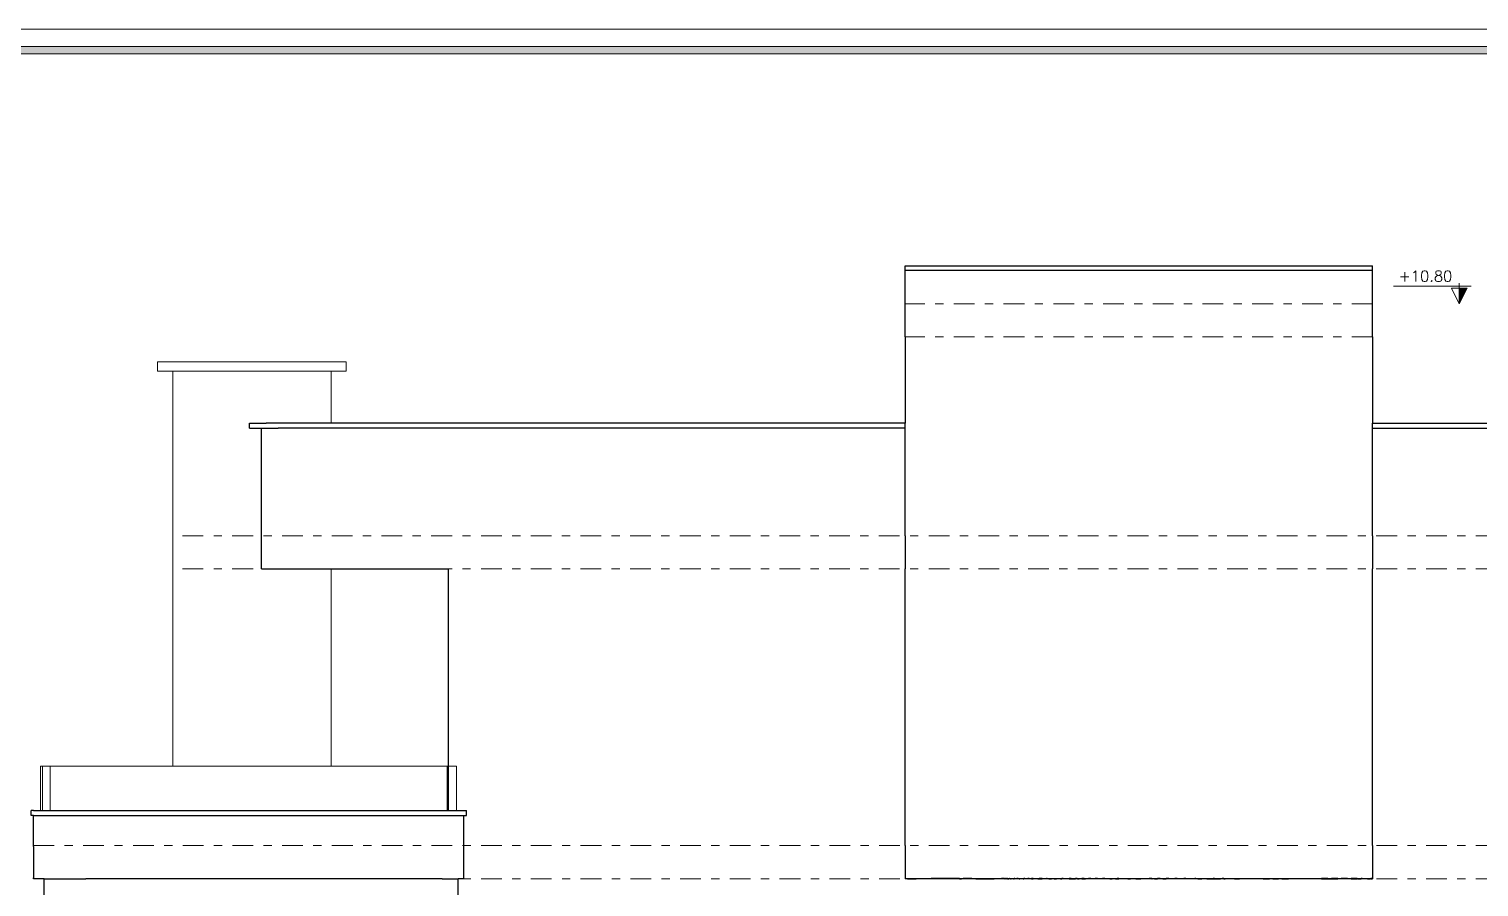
# Model space of a CAD drawing. Header units: metres. Extents: x 294 to 1101, y -498 to -355.
# Drawn here: x 551.52 to 569.01, y -467.72 to -457.36 of the extents above; entities that cross this region are included whole.
import ezdxf

# ---------------------------------------------------------------- set-up
doc = ezdxf.new("R2010")
doc.units = ezdxf.units.M
doc.linetypes.add('DASHDOT2', pattern=[0.5, 0.25, -0.125, 0, -0.125])
for name, color, linetype, lineweight in [('19-JARDINERIA', 80, 'Continuous', 0), ('D', 2, 'Continuous', 13), ('roof', 16, 'DASHDOT2', 18)]:
    doc.layers.add(name, color=color, linetype=linetype, lineweight=lineweight)
doc.styles.add('ROMAND', font='romand.shx', dxfattribs={"height": 0.2})

msp = doc.modelspace()

# ---------------------------------------------------------------- hatches: boundary and pattern name
at = {"layer": '19-JARDINERIA'}
h = msp.add_hatch(color=251, dxfattribs=at)
h.paths.add_polyline_path([(536.373, -492.583), (585.895, -492.583), (585.895, -457.576), (536.373, -457.576)])
h.paths.add_polyline_path([(536.459, -492.497), (585.809, -492.497), (585.809, -457.662), (536.459, -457.662)], flags=16)

# ---------------------------------------------------------------- linework, layer by layer
for p, q in [((562.093, -460.28), (562.093, -460.22)), ((562.093, -460.22), (567.729, -460.22)), ((562.093, -460.68), (562.093, -460.28)), ((567.729, -460.28), (562.093, -460.28)), ((567.729, -460.28), (567.729, -460.22)), ((567.729, -460.68), (567.729, -460.28)), ((562.093, -461.08), (562.093, -460.68)), ((567.729, -461.08), (567.729, -460.68)), ((562.093, -461.08), (562.093, -462.12)), ((567.729, -461.08), (567.729, -462.12)), ((554.183, -462.12), (554.383, -462.12)), ((554.183, -462.18), (554.183, -462.12)), ((554.183, -462.18), (554.326, -462.18)), ((554.326, -462.18), (554.383, -462.18)), ((554.326, -462.852), (554.326, -462.18)), ((555.168, -462.12), (554.383, -462.12)), ((554.383, -462.18), (554.526, -462.18)), ((562.093, -462.18), (554.526, -462.18)), ((562.093, -462.12), (555.168, -462.12)), ((562.093, -462.18), (562.093, -462.12)), ((562.093, -463.28), (562.093, -462.18)), ((567.729, -462.12), (576.825, -462.12)), ((567.729, -462.18), (567.729, -462.12)), ((567.729, -462.18), (576.825, -462.18)), ((567.729, -463.28), (567.729, -462.18)), ((554.326, -463.28), (554.326, -462.852)), ((554.326, -463.48), (554.326, -463.28)), ((562.093, -463.48), (562.093, -463.28)), ((567.729, -463.48), (567.729, -463.28)), ((554.326, -463.88), (554.326, -463.48)), ((562.093, -463.48), (562.093, -463.88)), ((567.729, -463.48), (567.729, -463.88)), ((554.326, -463.88), (555.168, -463.88)), ((555.168, -463.88), (556.582, -463.88)), ((556.582, -466.795), (556.582, -463.88)), ((562.093, -467.22), (562.093, -463.88)), ((567.729, -467.22), (567.729, -463.88)), ((551.577, -466.795), (551.547, -466.795)), ((551.547, -466.855), (551.547, -466.795)), ((551.577, -466.795), (551.663, -466.795)), ((551.663, -466.795), (551.684, -466.795)), ((551.684, -466.795), (551.777, -466.795)), ((551.777, -466.795), (556.568, -466.795)), ((556.568, -466.795), (556.681, -466.795)), ((556.681, -466.795), (556.768, -466.795)), ((556.768, -466.795), (556.798, -466.795)), ((556.798, -466.855), (556.798, -466.795)), ((551.577, -466.855), (551.547, -466.855)), ((551.577, -467.22), (551.577, -466.855)), ((551.577, -466.855), (551.684, -466.855)), ((551.684, -466.855), (551.777, -466.855)), ((551.777, -466.855), (556.568, -466.855)), ((556.568, -466.855), (556.768, -466.855)), ((556.768, -467.22), (556.768, -466.855)), ((556.768, -466.855), (556.798, -466.855)), ((551.577, -467.23), (551.577, -467.22)), ((551.577, -467.23), (551.577, -467.61)), ((556.763, -467.23), (556.765, -467.23)), ((556.767, -467.23), (556.768, -467.23)), ((556.768, -467.23), (556.768, -467.22)), ((556.768, -467.62), (556.768, -467.23)), ((562.093, -467.22), (562.093, -467.619)), ((567.729, -467.22), (567.729, -467.619)), ((551.577, -467.62), (551.577, -467.61)), ((551.684, -467.62), (551.577, -467.62)), ((551.707, -467.62), (551.684, -467.62)), ((551.707, -467.62), (551.761, -467.62)), ((551.707, -471.13), (551.707, -467.62)), ((551.761, -467.62), (551.838, -467.62)), ((551.838, -467.62), (552.207, -467.62)), ((556.506, -467.62), (552.207, -467.62)), ((556.506, -467.62), (556.7, -467.62)), ((556.7, -471.13), (556.7, -467.62)), ((556.768, -467.62), (556.7, -467.62)), ((556.768, -467.619), (556.768, -467.62)), ((562.093, -467.619), (562.093, -467.62)), ((562.093, -467.619), (562.119, -467.619)), ((562.119, -467.62), (562.093, -467.62)), ((562.119, -467.619), (562.119, -467.62)), ((562.119, -467.619), (562.173, -467.619)), ((562.119, -467.62), (562.173, -467.62)), ((562.173, -467.619), (562.173, -467.62)), ((562.173, -467.619), (562.224, -467.619)), ((562.173, -467.62), (562.224, -467.62)), ((562.224, -467.619), (562.224, -467.62)), ((562.224, -467.619), (562.406, -467.619)), ((562.406, -467.62), (562.224, -467.62)), ((562.406, -467.619), (562.406, -467.62)), ((562.745, -467.619), (562.406, -467.619)), ((562.593, -467.62), (562.406, -467.62)), ((562.745, -467.62), (562.593, -467.62)), ((562.745, -467.619), (562.745, -467.62)), ((562.745, -467.619), (562.769, -467.619)), ((562.745, -467.62), (562.769, -467.62)), ((562.769, -467.619), (562.769, -467.62)), ((562.769, -467.619), (562.793, -467.619)), ((562.793, -467.62), (562.769, -467.62)), ((562.793, -467.619), (562.793, -467.62)), ((562.895, -467.619), (562.793, -467.619)), ((562.895, -467.62), (562.793, -467.62)), ((562.895, -467.619), (562.895, -467.62)), ((562.895, -467.619), (562.907, -467.619)), ((562.907, -467.62), (562.895, -467.62)), ((562.907, -467.619), (562.907, -467.62)), ((562.907, -467.619), (562.943, -467.619)), ((562.943, -467.62), (562.907, -467.62)), ((562.943, -467.619), (562.943, -467.62)), ((562.943, -467.619), (563.194, -467.619)), ((562.943, -467.62), (563.166, -467.62)), ((563.194, -467.62), (563.166, -467.62)), ((563.194, -467.619), (563.194, -467.62)), ((563.194, -467.619), (563.253, -467.619)), ((563.253, -467.62), (563.194, -467.62)), ((563.253, -467.619), (563.253, -467.62)), ((563.283, -467.619), (563.253, -467.619)), ((563.283, -467.62), (563.253, -467.62)), ((563.283, -467.619), (563.285, -467.619)), ((563.283, -467.619), (563.283, -467.62)), ((563.285, -467.62), (563.283, -467.62)), ((563.285, -467.619), (563.285, -467.62)), ((563.285, -467.619), (563.286, -467.619)), ((563.286, -467.62), (563.285, -467.62)), ((563.286, -467.619), (563.286, -467.62)), ((563.29, -467.619), (563.286, -467.619)), ((563.29, -467.62), (563.286, -467.62)), ((563.29, -467.619), (563.29, -467.62)), ((563.29, -467.619), (563.292, -467.619)), ((563.292, -467.62), (563.29, -467.62)), ((563.292, -467.619), (563.292, -467.62)), ((563.292, -467.619), (563.298, -467.619)), ((563.292, -467.62), (563.298, -467.62)), ((563.298, -467.619), (563.298, -467.62)), ((563.298, -467.619), (563.302, -467.619)), ((563.302, -467.62), (563.298, -467.62)), ((563.302, -467.619), (563.302, -467.62)), ((563.311, -467.619), (563.302, -467.619)), ((563.311, -467.62), (563.302, -467.62)), ((563.311, -467.619), (563.311, -467.62)), ((563.311, -467.619), (563.316, -467.619)), ((563.316, -467.62), (563.311, -467.62)), ((563.316, -467.619), (563.316, -467.62)), ((563.327, -467.619), (563.316, -467.619)), ((563.316, -467.62), (563.327, -467.62)), ((563.327, -467.619), (563.327, -467.62)), ((563.327, -467.619), (563.333, -467.619)), ((563.333, -467.62), (563.327, -467.62)), ((563.333, -467.619), (563.333, -467.62)), ((563.333, -467.619), (563.343, -467.619)), ((563.333, -467.62), (563.343, -467.62)), ((563.343, -467.619), (563.345, -467.619)), ((563.343, -467.619), (563.343, -467.62)), ((563.345, -467.62), (563.343, -467.62)), ((563.345, -467.619), (563.345, -467.62)), ((563.345, -467.619), (563.346, -467.619)), ((563.346, -467.62), (563.345, -467.62)), ((563.346, -467.619), (563.346, -467.62)), ((563.346, -467.619), (563.347, -467.619)), ((563.347, -467.62), (563.346, -467.62)), ((563.347, -467.619), (563.347, -467.62)), ((563.347, -467.619), (563.349, -467.619)), ((563.349, -467.62), (563.347, -467.62)), ((563.349, -467.619), (563.349, -467.62)), ((563.352, -467.619), (563.349, -467.619)), ((563.352, -467.62), (563.349, -467.62)), ((563.352, -467.619), (563.352, -467.62)), ((563.352, -467.619), (563.355, -467.619)), ((563.355, -467.62), (563.352, -467.62)), ((563.355, -467.619), (563.355, -467.62)), ((563.355, -467.619), (563.358, -467.619)), ((563.358, -467.62), (563.355, -467.62)), ((563.358, -467.619), (563.358, -467.62)), ((563.358, -467.619), (563.362, -467.619)), ((563.362, -467.62), (563.358, -467.62)), ((563.362, -467.619), (563.362, -467.62)), ((563.362, -467.619), (563.37, -467.619)), ((563.362, -467.62), (563.37, -467.62)), ((563.37, -467.619), (563.37, -467.62)), ((563.37, -467.619), (563.371, -467.619)), ((563.371, -467.62), (563.37, -467.62)), ((563.371, -467.619), (563.371, -467.62)), ((563.371, -467.619), (563.375, -467.619)), ((563.375, -467.62), (563.371, -467.62)), ((563.375, -467.619), (563.375, -467.62)), ((563.375, -467.619), (563.379, -467.619)), ((563.379, -467.62), (563.375, -467.62)), ((563.379, -467.619), (563.379, -467.62)), ((563.379, -467.619), (563.386, -467.619)), ((563.386, -467.62), (563.379, -467.62)), ((563.386, -467.619), (563.386, -467.62)), ((563.386, -467.619), (563.393, -467.619)), ((563.393, -467.62), (563.386, -467.62)), ((563.393, -467.619), (563.393, -467.62)), ((563.393, -467.619), (563.398, -467.619)), ((563.398, -467.62), (563.393, -467.62)), ((563.398, -467.619), (563.398, -467.62)), ((563.398, -467.619), (563.406, -467.619)), ((563.398, -467.62), (563.406, -467.62)), ((563.406, -467.619), (563.406, -467.62)), ((563.406, -467.619), (563.408, -467.619)), ((563.408, -467.62), (563.406, -467.62)), ((563.408, -467.619), (563.408, -467.62)), ((563.413, -467.619), (563.408, -467.619)), ((563.413, -467.62), (563.408, -467.62)), ((563.413, -467.619), (563.413, -467.62)), ((563.413, -467.619), (563.429, -467.619)), ((563.429, -467.62), (563.413, -467.62)), ((563.429, -467.619), (563.429, -467.62)), ((563.429, -467.619), (563.429, -467.62)), ((563.429, -467.619), (563.429, -467.619)), ((563.429, -467.619), (563.438, -467.619)), ((563.429, -467.62), (563.429, -467.62)), ((563.438, -467.62), (563.429, -467.62)), ((563.438, -467.619), (563.438, -467.62)), ((563.438, -467.619), (563.44, -467.619)), ((563.44, -467.62), (563.438, -467.62)), ((563.44, -467.619), (563.44, -467.62)), ((563.456, -467.619), (563.44, -467.619)), ((563.456, -467.62), (563.44, -467.62)), ((563.456, -467.619), (563.456, -467.62)), ((563.456, -467.619), (563.464, -467.619)), ((563.464, -467.62), (563.456, -467.62)), ((563.464, -467.619), (563.464, -467.62)), ((563.464, -467.619), (563.466, -467.619)), ((563.466, -467.62), (563.464, -467.62)), ((563.466, -467.619), (563.466, -467.62)), ((563.466, -467.619), (563.476, -467.619)), ((563.466, -467.62), (563.476, -467.62)), ((563.476, -467.619), (563.476, -467.62)), ((563.476, -467.619), (563.487, -467.619)), ((563.487, -467.62), (563.476, -467.62)), ((563.487, -467.619), (563.487, -467.62)), ((563.487, -467.619), (563.498, -467.619)), ((563.498, -467.62), (563.487, -467.62)), ((563.498, -467.619), (563.498, -467.62)), ((563.498, -467.619), (563.502, -467.619)), ((563.502, -467.62), (563.498, -467.62)), ((563.502, -467.619), (563.502, -467.62)), ((563.502, -467.619), (563.515, -467.619)), ((563.515, -467.62), (563.502, -467.62)), ((563.515, -467.619), (563.515, -467.62)), ((563.515, -467.619), (563.521, -467.619)), ((563.515, -467.62), (563.521, -467.62)), ((563.521, -467.619), (563.521, -467.62)), ((563.533, -467.619), (563.521, -467.619)), ((563.533, -467.62), (563.521, -467.62)), ((563.533, -467.619), (563.533, -467.62)), ((563.533, -467.619), (563.544, -467.619)), ((563.544, -467.62), (563.533, -467.62)), ((563.544, -467.619), (563.544, -467.62)), ((563.544, -467.619), (563.558, -467.619)), ((563.558, -467.62), (563.544, -467.62)), ((563.558, -467.619), (563.558, -467.62)), ((563.558, -467.619), (563.558, -467.62)), ((563.558, -467.619), (563.572, -467.619)), ((563.558, -467.619), (563.558, -467.619)), ((563.558, -467.62), (563.558, -467.62)), ((563.572, -467.62), (563.558, -467.62)), ((563.572, -467.619), (563.572, -467.62)), ((563.589, -467.619), (563.572, -467.619)), ((563.589, -467.62), (563.572, -467.62)), ((563.589, -467.619), (563.589, -467.62)), ((563.589, -467.619), (563.599, -467.619)), ((563.599, -467.62), (563.589, -467.62)), ((563.599, -467.619), (563.599, -467.62)), ((563.599, -467.619), (563.605, -467.619)), ((563.605, -467.62), (563.599, -467.62)), ((563.605, -467.619), (563.605, -467.62)), ((563.605, -467.619), (563.614, -467.619)), ((563.614, -467.62), (563.605, -467.62)), ((563.614, -467.619), (563.614, -467.62)), ((563.637, -467.619), (563.614, -467.619)), ((563.614, -467.62), (563.637, -467.62)), ((563.637, -467.619), (563.637, -467.62)), ((563.637, -467.619), (563.644, -467.619)), ((563.644, -467.62), (563.637, -467.62)), ((563.644, -467.619), (563.644, -467.62)), ((563.644, -467.619), (563.654, -467.619)), ((563.654, -467.62), (563.644, -467.62)), ((563.654, -467.619), (563.654, -467.62)), ((563.654, -467.619), (563.66, -467.619)), ((563.66, -467.62), (563.654, -467.62)), ((563.66, -467.619), (563.66, -467.62)), ((563.66, -467.619), (563.69, -467.619)), ((563.69, -467.62), (563.66, -467.62)), ((563.69, -467.619), (563.69, -467.62)), ((563.69, -467.619), (563.692, -467.619)), ((563.692, -467.62), (563.69, -467.62)), ((563.692, -467.619), (563.692, -467.62)), ((563.692, -467.619), (563.708, -467.619)), ((563.692, -467.62), (563.708, -467.62)), ((563.708, -467.619), (563.708, -467.62)), ((563.708, -467.619), (563.709, -467.619)), ((563.709, -467.62), (563.708, -467.62)), ((563.709, -467.619), (563.709, -467.62)), ((563.743, -467.619), (563.709, -467.619)), ((563.709, -467.62), (563.743, -467.62)), ((563.743, -467.619), (563.743, -467.62)), ((563.743, -467.619), (563.745, -467.619)), ((563.745, -467.62), (563.743, -467.62)), ((563.745, -467.619), (563.745, -467.62)), ((563.745, -467.619), (563.761, -467.619)), ((563.761, -467.62), (563.745, -467.62)), ((563.761, -467.619), (563.761, -467.62)), ((563.761, -467.619), (563.764, -467.619)), ((563.764, -467.62), (563.761, -467.62)), ((563.764, -467.619), (563.764, -467.62)), ((563.764, -467.619), (563.798, -467.619)), ((563.798, -467.62), (563.764, -467.62)), ((563.798, -467.619), (563.798, -467.62)), ((563.804, -467.619), (563.798, -467.619)), ((563.804, -467.62), (563.798, -467.62)), ((563.804, -467.619), (563.804, -467.62)), ((563.804, -467.619), (563.817, -467.619)), ((563.817, -467.62), (563.804, -467.62)), ((563.817, -467.619), (563.817, -467.62)), ((563.817, -467.619), (563.824, -467.619)), ((563.824, -467.62), (563.817, -467.62)), ((563.824, -467.619), (563.824, -467.62)), ((563.824, -467.619), (563.856, -467.619)), ((563.824, -467.62), (563.856, -467.62)), ((563.856, -467.619), (563.856, -467.62)), ((563.856, -467.619), (563.866, -467.619)), ((563.866, -467.62), (563.856, -467.62)), ((563.866, -467.619), (563.866, -467.62)), ((563.866, -467.619), (563.876, -467.619)), ((563.876, -467.62), (563.866, -467.62)), ((563.876, -467.619), (563.876, -467.62)), ((563.876, -467.619), (563.887, -467.619)), ((563.887, -467.62), (563.876, -467.62)), ((563.887, -467.619), (563.887, -467.62)), ((563.887, -467.619), (563.917, -467.619)), ((563.887, -467.62), (563.917, -467.62)), ((563.917, -467.619), (563.917, -467.62)), ((563.917, -467.619), (563.931, -467.619)), ((563.931, -467.62), (563.917, -467.62)), ((563.931, -467.619), (563.931, -467.62)), ((563.931, -467.619), (563.938, -467.619)), ((563.938, -467.62), (563.931, -467.62)), ((563.938, -467.619), (563.938, -467.62)), ((563.938, -467.619), (563.953, -467.619)), ((563.953, -467.62), (563.938, -467.62)), ((563.953, -467.619), (563.953, -467.62)), ((563.953, -467.619), (563.981, -467.619)), ((563.966, -467.62), (563.953, -467.62)), ((563.966, -467.62), (563.981, -467.62)), ((563.981, -467.619), (563.981, -467.62)), ((563.999, -467.619), (563.981, -467.619)), ((563.999, -467.62), (563.981, -467.62)), ((563.999, -467.619), (563.999, -467.62)), ((563.999, -467.619), (564.003, -467.619)), ((564.003, -467.62), (563.999, -467.62)), ((564.003, -467.619), (564.003, -467.62)), ((564.003, -467.619), (564.023, -467.619)), ((564.023, -467.62), (564.003, -467.62)), ((564.023, -467.619), (564.023, -467.62)), ((564.023, -467.619), (564.048, -467.619)), ((564.048, -467.62), (564.023, -467.62)), ((564.048, -467.619), (564.048, -467.62)), ((564.048, -467.619), (564.071, -467.619)), ((564.071, -467.62), (564.048, -467.62)), ((564.071, -467.619), (564.071, -467.62)), ((564.071, -467.619), (564.071, -467.62)), ((564.071, -467.619), (564.071, -467.619)), ((564.095, -467.619), (564.071, -467.619)), ((564.071, -467.62), (564.071, -467.62)), ((564.071, -467.62), (564.095, -467.62)), ((564.095, -467.619), (564.095, -467.62)), ((564.095, -467.619), (564.118, -467.619)), ((564.095, -467.62), (564.118, -467.62)), ((564.118, -467.619), (564.118, -467.62)), ((564.118, -467.619), (564.142, -467.619)), ((564.118, -467.62), (564.142, -467.62)), ((564.142, -467.619), (564.142, -467.62)), ((564.142, -467.619), (564.145, -467.619)), ((564.142, -467.62), (564.145, -467.62)), ((564.145, -467.619), (564.145, -467.62)), ((564.166, -467.619), (564.145, -467.619)), ((564.166, -467.62), (564.145, -467.62)), ((564.166, -467.619), (564.166, -467.62)), ((564.166, -467.619), (564.17, -467.619)), ((564.17, -467.62), (564.166, -467.62)), ((564.17, -467.619), (564.17, -467.62)), ((564.17, -467.619), (564.191, -467.619)), ((564.17, -467.62), (564.191, -467.62)), ((564.191, -467.619), (564.191, -467.62)), ((564.191, -467.619), (564.216, -467.619)), ((564.216, -467.62), (564.191, -467.62)), ((564.216, -467.619), (564.216, -467.62)), ((564.216, -467.619), (564.222, -467.619)), ((564.222, -467.62), (564.216, -467.62)), ((564.222, -467.619), (564.222, -467.62)), ((564.249, -467.619), (564.222, -467.619)), ((564.222, -467.62), (564.249, -467.62)), ((564.249, -467.619), (564.249, -467.62)), ((564.249, -467.619), (564.267, -467.619)), ((564.249, -467.62), (564.267, -467.62)), ((564.267, -467.619), (564.267, -467.62)), ((564.267, -467.619), (564.293, -467.619)), ((564.293, -467.62), (564.267, -467.62)), ((564.293, -467.619), (564.293, -467.62)), ((564.293, -467.619), (564.302, -467.619)), ((564.302, -467.62), (564.293, -467.62)), ((564.302, -467.619), (564.302, -467.62)), ((564.33, -467.619), (564.302, -467.619)), ((564.33, -467.62), (564.302, -467.62)), ((564.33, -467.619), (564.33, -467.62)), ((564.33, -467.619), (564.346, -467.619)), ((564.346, -467.62), (564.33, -467.62)), ((564.346, -467.619), (564.346, -467.62)), ((564.346, -467.619), (564.373, -467.619)), ((564.373, -467.62), (564.346, -467.62)), ((564.373, -467.619), (564.373, -467.62)), ((564.373, -467.619), (564.385, -467.619)), ((564.385, -467.62), (564.373, -467.62)), ((564.385, -467.619), (564.385, -467.62)), ((564.413, -467.619), (564.385, -467.619)), ((564.413, -467.62), (564.385, -467.62)), ((564.413, -467.619), (564.413, -467.62)), ((564.413, -467.619), (564.428, -467.619)), ((564.428, -467.62), (564.413, -467.62)), ((564.428, -467.619), (564.428, -467.62)), ((564.428, -467.619), (564.456, -467.619)), ((564.456, -467.62), (564.428, -467.62)), ((564.456, -467.619), (564.456, -467.62)), ((564.456, -467.619), (564.471, -467.619)), ((564.471, -467.62), (564.456, -467.62)), ((564.471, -467.619), (564.471, -467.62)), ((564.5, -467.619), (564.471, -467.619)), ((564.5, -467.62), (564.471, -467.62)), ((564.5, -467.619), (564.5, -467.62)), ((564.5, -467.619), (564.512, -467.619)), ((564.512, -467.62), (564.5, -467.62)), ((564.512, -467.619), (564.512, -467.62)), ((564.512, -467.619), (564.541, -467.619)), ((564.541, -467.62), (564.512, -467.62)), ((564.541, -467.619), (564.541, -467.62)), ((564.541, -467.619), (564.559, -467.619)), ((564.559, -467.62), (564.541, -467.62)), ((564.559, -467.619), (564.559, -467.62)), ((564.559, -467.619), (564.589, -467.619)), ((564.559, -467.62), (564.589, -467.62)), ((564.589, -467.619), (564.589, -467.62)), ((564.589, -467.619), (564.599, -467.619)), ((564.599, -467.62), (564.589, -467.62)), ((564.599, -467.619), (564.599, -467.62)), ((564.599, -467.619), (564.628, -467.619)), ((564.628, -467.62), (564.599, -467.62)), ((564.628, -467.619), (564.628, -467.62)), ((564.628, -467.619), (564.649, -467.619)), ((564.628, -467.62), (564.649, -467.62)), ((564.649, -467.619), (564.649, -467.62)), ((564.668, -467.619), (564.649, -467.619)), ((564.649, -467.62), (564.668, -467.62)), ((564.668, -467.619), (564.668, -467.62)), ((564.668, -467.619), (564.68, -467.619)), ((564.68, -467.62), (564.668, -467.62)), ((564.68, -467.619), (564.68, -467.62)), ((564.68, -467.619), (564.688, -467.619)), ((564.688, -467.62), (564.68, -467.62)), ((564.688, -467.619), (564.688, -467.62)), ((564.688, -467.619), (564.718, -467.619)), ((564.718, -467.62), (564.688, -467.62)), ((564.718, -467.619), (564.718, -467.62)), ((564.718, -467.619), (564.742, -467.619)), ((564.742, -467.62), (564.718, -467.62)), ((564.742, -467.619), (564.742, -467.62)), ((564.742, -467.619), (564.774, -467.619)), ((564.774, -467.62), (564.742, -467.62)), ((564.774, -467.619), (564.774, -467.62)), ((564.774, -467.619), (564.779, -467.619)), ((564.779, -467.62), (564.774, -467.62)), ((564.779, -467.619), (564.779, -467.62)), ((564.779, -467.619), (564.81, -467.619)), ((564.779, -467.62), (564.81, -467.62)), ((564.81, -467.619), (564.81, -467.62)), ((564.81, -467.619), (564.838, -467.619)), ((564.838, -467.62), (564.81, -467.62)), ((564.838, -467.619), (564.838, -467.62)), ((564.838, -467.619), (564.87, -467.619)), ((564.87, -467.62), (564.838, -467.62)), ((564.87, -467.619), (564.87, -467.62)), ((564.87, -467.619), (564.873, -467.619)), ((564.873, -467.62), (564.87, -467.62)), ((564.873, -467.619), (564.873, -467.62)), ((564.873, -467.619), (564.905, -467.619)), ((564.873, -467.62), (564.905, -467.62)), ((564.905, -467.619), (564.905, -467.62)), ((564.905, -467.619), (564.935, -467.619)), ((564.905, -467.62), (564.935, -467.62)), ((564.935, -467.619), (564.935, -467.62)), ((564.935, -467.619), (564.968, -467.619)), ((564.968, -467.62), (564.935, -467.62)), ((564.968, -467.619), (564.968, -467.62)), ((564.968, -467.619), (564.969, -467.619)), ((564.969, -467.62), (564.968, -467.62)), ((564.969, -467.619), (564.969, -467.62)), ((564.969, -467.619), (565.002, -467.619)), ((565.002, -467.62), (564.969, -467.62)), ((565.002, -467.619), (565.002, -467.62)), ((565.002, -467.619), (565.035, -467.619)), ((565.035, -467.62), (565.002, -467.62)), ((565.035, -467.619), (565.035, -467.62)), ((565.067, -467.619), (565.035, -467.619)), ((565.067, -467.62), (565.035, -467.62)), ((565.067, -467.619), (565.067, -467.62)), ((565.067, -467.619), (565.069, -467.619)), ((565.067, -467.62), (565.069, -467.62)), ((565.069, -467.619), (565.069, -467.62)), ((565.069, -467.619), (565.101, -467.619)), ((565.101, -467.62), (565.069, -467.62)), ((565.101, -467.619), (565.101, -467.62)), ((565.101, -467.619), (565.137, -467.619)), ((565.101, -467.62), (565.137, -467.62)), ((565.137, -467.619), (565.137, -467.62)), ((565.167, -467.619), (565.137, -467.619)), ((565.167, -467.62), (565.137, -467.62)), ((565.167, -467.619), (565.167, -467.62)), ((565.167, -467.619), (565.171, -467.619)), ((565.171, -467.62), (565.167, -467.62)), ((565.171, -467.619), (565.171, -467.62)), ((565.171, -467.619), (565.201, -467.619)), ((565.201, -467.62), (565.171, -467.62)), ((565.201, -467.619), (565.201, -467.62)), ((565.201, -467.619), (565.24, -467.619)), ((565.201, -467.62), (565.24, -467.62)), ((565.24, -467.619), (565.24, -467.62)), ((565.27, -467.619), (565.24, -467.619)), ((565.27, -467.62), (565.24, -467.62)), ((565.27, -467.619), (565.27, -467.62)), ((565.27, -467.619), (565.275, -467.619)), ((565.275, -467.62), (565.27, -467.62)), ((565.275, -467.619), (565.275, -467.62)), ((565.275, -467.619), (565.304, -467.619)), ((565.304, -467.62), (565.275, -467.62)), ((565.304, -467.619), (565.304, -467.62)), ((565.304, -467.619), (565.346, -467.619)), ((565.346, -467.62), (565.304, -467.62)), ((565.346, -467.619), (565.346, -467.62)), ((565.373, -467.619), (565.346, -467.619)), ((565.373, -467.62), (565.346, -467.62)), ((565.373, -467.619), (565.373, -467.62)), ((565.373, -467.619), (565.381, -467.619)), ((565.381, -467.62), (565.373, -467.62)), ((565.381, -467.619), (565.381, -467.62)), ((565.381, -467.619), (565.408, -467.619)), ((565.408, -467.62), (565.381, -467.62)), ((565.408, -467.619), (565.408, -467.62)), ((565.408, -467.619), (565.453, -467.619)), ((565.453, -467.62), (565.408, -467.62)), ((565.453, -467.619), (565.453, -467.62)), ((565.479, -467.619), (565.453, -467.619)), ((565.479, -467.62), (565.453, -467.62)), ((565.479, -467.619), (565.479, -467.62)), ((565.479, -467.619), (565.487, -467.619)), ((565.487, -467.62), (565.479, -467.62)), ((565.487, -467.619), (565.487, -467.62)), ((565.487, -467.619), (565.489, -467.619)), ((565.489, -467.62), (565.487, -467.62)), ((565.489, -467.619), (565.489, -467.62)), ((565.489, -467.619), (565.514, -467.619)), ((565.514, -467.62), (565.489, -467.62)), ((565.514, -467.619), (565.514, -467.62)), ((565.514, -467.619), (565.562, -467.619)), ((565.562, -467.62), (565.514, -467.62)), ((565.562, -467.619), (565.562, -467.62)), ((565.562, -467.619), (565.586, -467.619)), ((565.586, -467.62), (565.562, -467.62)), ((565.586, -467.619), (565.586, -467.62)), ((565.598, -467.619), (565.586, -467.619)), ((565.598, -467.62), (565.586, -467.62)), ((565.598, -467.619), (565.598, -467.62)), ((565.598, -467.619), (565.622, -467.619)), ((565.622, -467.62), (565.598, -467.62)), ((565.622, -467.619), (565.622, -467.62)), ((565.622, -467.619), (565.672, -467.619)), ((565.622, -467.62), (565.672, -467.62)), ((565.672, -467.619), (565.672, -467.62)), ((565.672, -467.619), (565.695, -467.619)), ((565.695, -467.62), (565.672, -467.62)), ((565.695, -467.619), (565.695, -467.62)), ((565.695, -467.619), (565.709, -467.619)), ((565.709, -467.62), (565.695, -467.62)), ((565.709, -467.619), (565.709, -467.62)), ((565.709, -467.619), (565.731, -467.619)), ((565.731, -467.62), (565.709, -467.62)), ((565.731, -467.619), (565.731, -467.62)), ((565.731, -467.619), (565.754, -467.619)), ((565.731, -467.62), (565.754, -467.62)), ((565.754, -467.619), (565.754, -467.62)), ((565.754, -467.619), (565.784, -467.619)), ((565.754, -467.62), (565.784, -467.62)), ((565.784, -467.619), (565.784, -467.62)), ((565.784, -467.619), (565.805, -467.619)), ((565.784, -467.62), (565.805, -467.62)), ((565.805, -467.619), (565.805, -467.62)), ((565.821, -467.619), (565.805, -467.619)), ((565.805, -467.62), (565.821, -467.62)), ((565.821, -467.619), (565.821, -467.62)), ((565.821, -467.619), (565.841, -467.619)), ((565.821, -467.62), (565.841, -467.62)), ((565.841, -467.619), (565.841, -467.62)), ((565.841, -467.619), (565.897, -467.619)), ((565.841, -467.62), (565.897, -467.62)), ((565.897, -467.619), (565.897, -467.62)), ((565.897, -467.619), (565.916, -467.619)), ((565.916, -467.62), (565.897, -467.62)), ((565.916, -467.619), (565.916, -467.62)), ((565.935, -467.619), (565.916, -467.619)), ((565.935, -467.62), (565.916, -467.62)), ((565.935, -467.619), (565.935, -467.62)), ((565.935, -467.619), (565.953, -467.619)), ((565.935, -467.62), (565.953, -467.62)), ((565.953, -467.619), (565.953, -467.62)), ((565.953, -467.619), (565.99, -467.619)), ((565.99, -467.62), (565.953, -467.62)), ((565.99, -467.619), (565.99, -467.62)), ((565.99, -467.619), (566.011, -467.619)), ((566.011, -467.62), (565.99, -467.62)), ((566.011, -467.619), (566.011, -467.62)), ((566.011, -467.619), (566.028, -467.619)), ((566.028, -467.62), (566.011, -467.62)), ((566.028, -467.619), (566.028, -467.62)), ((566.028, -467.619), (566.049, -467.619)), ((566.049, -467.62), (566.028, -467.62)), ((566.049, -467.619), (566.049, -467.62)), ((566.049, -467.619), (566.066, -467.619)), ((566.066, -467.62), (566.049, -467.62)), ((566.066, -467.619), (566.066, -467.62)), ((566.066, -467.619), (566.126, -467.619)), ((566.066, -467.62), (566.126, -467.62)), ((566.126, -467.619), (566.126, -467.62)), ((566.126, -467.619), (566.142, -467.619)), ((566.142, -467.62), (566.126, -467.62)), ((566.142, -467.619), (566.142, -467.62)), ((566.142, -467.619), (566.165, -467.619)), ((566.165, -467.62), (566.142, -467.62)), ((566.165, -467.619), (566.165, -467.62)), ((566.165, -467.619), (566.18, -467.619)), ((566.18, -467.62), (566.165, -467.62)), ((566.18, -467.619), (566.18, -467.62)), ((566.18, -467.619), (566.243, -467.619)), ((566.193, -467.62), (566.18, -467.62)), ((566.243, -467.62), (566.193, -467.62)), ((566.243, -467.619), (566.243, -467.62)), ((566.243, -467.619), (566.256, -467.619)), ((566.256, -467.62), (566.243, -467.62)), ((566.256, -467.619), (566.256, -467.62)), ((566.256, -467.619), (566.282, -467.619)), ((566.282, -467.62), (566.256, -467.62)), ((566.282, -467.619), (566.282, -467.62)), ((566.282, -467.619), (566.294, -467.619)), ((566.294, -467.62), (566.282, -467.62)), ((566.294, -467.619), (566.294, -467.62)), ((566.294, -467.619), (566.36, -467.619)), ((566.36, -467.62), (566.294, -467.62)), ((566.36, -467.619), (566.36, -467.62)), ((566.36, -467.619), (566.371, -467.619)), ((566.371, -467.62), (566.36, -467.62)), ((566.371, -467.619), (566.371, -467.62)), ((566.371, -467.619), (566.399, -467.619)), ((566.399, -467.62), (566.371, -467.62)), ((566.399, -467.619), (566.399, -467.62)), ((566.399, -467.619), (566.41, -467.619)), ((566.41, -467.62), (566.399, -467.62)), ((566.41, -467.619), (566.41, -467.62)), ((566.41, -467.619), (566.478, -467.619)), ((566.41, -467.62), (566.478, -467.62)), ((566.478, -467.619), (566.478, -467.62)), ((566.478, -467.619), (566.487, -467.619)), ((566.478, -467.62), (566.487, -467.62)), ((566.487, -467.619), (566.487, -467.62)), ((566.487, -467.619), (566.517, -467.619)), ((566.517, -467.62), (566.487, -467.62)), ((566.517, -467.619), (566.517, -467.62)), ((566.517, -467.619), (566.526, -467.619)), ((566.526, -467.62), (566.517, -467.62)), ((566.526, -467.619), (566.526, -467.62)), ((566.526, -467.619), (566.596, -467.619)), ((566.526, -467.62), (566.596, -467.62)), ((566.596, -467.619), (566.596, -467.62)), ((566.596, -467.619), (566.604, -467.619)), ((566.604, -467.62), (566.596, -467.62)), ((566.604, -467.619), (566.604, -467.62)), ((566.604, -467.619), (566.636, -467.619)), ((566.636, -467.62), (566.604, -467.62)), ((566.636, -467.619), (566.636, -467.62)), ((566.636, -467.619), (566.643, -467.619)), ((566.636, -467.62), (566.643, -467.62)), ((566.643, -467.619), (566.643, -467.62)), ((566.643, -467.619), (566.715, -467.619)), ((566.643, -467.62), (566.715, -467.62)), ((566.715, -467.619), (566.715, -467.62)), ((566.715, -467.619), (566.721, -467.619)), ((566.721, -467.62), (566.715, -467.62)), ((566.721, -467.619), (566.721, -467.62)), ((566.721, -467.619), (566.755, -467.619)), ((566.755, -467.62), (566.721, -467.62)), ((566.755, -467.619), (566.755, -467.62)), ((566.755, -467.619), (566.76, -467.619)), ((566.76, -467.62), (566.755, -467.62)), ((566.76, -467.619), (566.76, -467.62)), ((566.76, -467.619), (566.834, -467.619)), ((566.834, -467.62), (566.76, -467.62)), ((566.834, -467.619), (566.834, -467.62)), ((566.834, -467.619), (566.838, -467.619)), ((566.838, -467.62), (566.834, -467.62)), ((566.838, -467.619), (566.838, -467.62)), ((566.838, -467.619), (566.874, -467.619)), ((566.874, -467.62), (566.838, -467.62)), ((566.874, -467.619), (566.874, -467.62)), ((566.874, -467.619), (566.877, -467.619)), ((566.877, -467.62), (566.874, -467.62)), ((566.877, -467.619), (566.877, -467.62)), ((566.877, -467.619), (566.954, -467.619)), ((566.954, -467.62), (566.877, -467.62)), ((566.954, -467.619), (566.954, -467.62)), ((566.954, -467.619), (566.956, -467.619)), ((566.956, -467.62), (566.954, -467.62)), ((566.956, -467.619), (566.956, -467.62)), ((566.956, -467.619), (566.994, -467.619)), ((566.993, -467.62), (566.956, -467.62)), ((566.994, -467.62), (566.993, -467.62)), ((566.994, -467.619), (566.994, -467.62)), ((566.994, -467.619), (566.995, -467.619)), ((566.995, -467.62), (566.994, -467.62)), ((566.995, -467.619), (566.995, -467.62)), ((566.995, -467.619), (567.073, -467.619)), ((567.073, -467.62), (566.995, -467.62)), ((567.073, -467.619), (567.073, -467.62)), ((567.073, -467.619), (567.074, -467.619)), ((567.074, -467.62), (567.073, -467.62)), ((567.074, -467.619), (567.074, -467.62)), ((567.074, -467.619), (567.113, -467.619)), ((567.113, -467.62), (567.074, -467.62)), ((567.113, -467.619), (567.113, -467.62)), ((567.113, -467.619), (567.113, -467.62)), ((567.113, -467.619), (567.113, -467.619)), ((567.191, -467.619), (567.113, -467.619)), ((567.113, -467.62), (567.113, -467.62)), ((567.113, -467.62), (567.191, -467.62)), ((567.191, -467.619), (567.191, -467.62)), ((567.191, -467.619), (567.193, -467.619)), ((567.193, -467.62), (567.191, -467.62)), ((567.193, -467.619), (567.193, -467.62)), ((567.193, -467.619), (567.231, -467.619)), ((567.193, -467.62), (567.229, -467.62)), ((567.229, -467.62), (567.231, -467.62)), ((567.231, -467.619), (567.231, -467.62)), ((567.231, -467.619), (567.233, -467.619)), ((567.233, -467.62), (567.231, -467.62)), ((567.233, -467.619), (567.233, -467.62)), ((567.309, -467.619), (567.233, -467.619)), ((567.233, -467.62), (567.309, -467.62)), ((567.309, -467.619), (567.309, -467.62)), ((567.309, -467.619), (567.313, -467.619)), ((567.313, -467.62), (567.309, -467.62)), ((567.313, -467.619), (567.313, -467.62)), ((567.313, -467.619), (567.348, -467.619)), ((567.348, -467.62), (567.313, -467.62)), ((567.348, -467.619), (567.348, -467.62)), ((567.348, -467.619), (567.352, -467.619)), ((567.352, -467.62), (567.348, -467.62)), ((567.352, -467.619), (567.352, -467.62)), ((567.427, -467.619), (567.352, -467.619)), ((567.427, -467.62), (567.352, -467.62)), ((567.427, -467.619), (567.427, -467.62)), ((567.427, -467.619), (567.432, -467.619)), ((567.432, -467.62), (567.427, -467.62)), ((567.432, -467.619), (567.432, -467.62)), ((567.432, -467.619), (567.466, -467.619)), ((567.466, -467.62), (567.432, -467.62)), ((567.466, -467.619), (567.466, -467.62)), ((567.466, -467.619), (567.472, -467.619)), ((567.472, -467.62), (567.466, -467.62)), ((567.472, -467.619), (567.472, -467.62)), ((567.544, -467.619), (567.472, -467.619)), ((567.472, -467.62), (567.544, -467.62)), ((567.544, -467.619), (567.544, -467.62)), ((567.544, -467.619), (567.551, -467.619)), ((567.551, -467.62), (567.544, -467.62)), ((567.551, -467.619), (567.551, -467.62)), ((567.551, -467.619), (567.583, -467.619)), ((567.551, -467.62), (567.583, -467.62)), ((567.583, -467.619), (567.583, -467.62)), ((567.583, -467.619), (567.591, -467.619)), ((567.583, -467.62), (567.591, -467.62)), ((567.591, -467.619), (567.591, -467.62)), ((567.604, -467.619), (567.591, -467.619)), ((567.604, -467.62), (567.591, -467.62)), ((567.604, -467.619), (567.604, -467.62)), ((567.604, -467.619), (567.66, -467.619)), ((567.66, -467.62), (567.604, -467.62)), ((567.66, -467.619), (567.66, -467.62)), ((567.66, -467.619), (567.67, -467.619)), ((567.67, -467.62), (567.66, -467.62)), ((567.67, -467.619), (567.67, -467.62)), ((567.67, -467.619), (567.699, -467.619)), ((567.67, -467.62), (567.699, -467.62)), ((567.699, -467.619), (567.699, -467.62)), ((567.699, -467.619), (567.709, -467.619)), ((567.709, -467.62), (567.699, -467.62)), ((567.709, -467.619), (567.709, -467.62)), ((567.729, -467.619), (567.709, -467.619)), ((567.709, -467.62), (567.729, -467.62)), ((567.729, -467.619), (567.729, -467.62))]:
    msp.add_line(p, q)
at = {"layer": '19-JARDINERIA', "color": 251}
for p, q in [((553.074, -461.492), (553.074, -461.381)), ((553.074, -461.381), (553.693, -461.381)), ((555.35, -461.381), (553.693, -461.381)), ((555.35, -461.492), (555.35, -461.381)), ((553.256, -461.492), (553.074, -461.492)), ((553.256, -466.26), (553.256, -461.492)), ((553.256, -461.492), (553.693, -461.492)), ((553.876, -461.492), (553.693, -461.492)), ((554.165, -461.492), (553.876, -461.492)), ((554.165, -461.492), (555.168, -461.492)), ((555.168, -462.12), (555.168, -461.492)), ((555.168, -461.492), (555.35, -461.492)), ((555.168, -466.26), (555.168, -463.88)), ((551.663, -466.26), (551.663, -466.795)), ((551.684, -466.26), (551.663, -466.26)), ((551.684, -466.26), (551.684, -466.795)), ((551.684, -466.26), (551.777, -466.26)), ((551.777, -466.26), (551.777, -466.795)), ((551.777, -466.26), (553.256, -466.26)), ((553.693, -466.26), (553.256, -466.26)), ((553.876, -466.26), (553.693, -466.26)), ((554.165, -466.26), (553.876, -466.26)), ((554.165, -466.26), (555.168, -466.26)), ((555.168, -466.26), (556.568, -466.26)), ((556.568, -466.26), (556.568, -466.795)), ((556.568, -466.26), (556.582, -466.26)), ((556.681, -466.26), (556.582, -466.26)), ((556.681, -466.26), (556.681, -466.795))]:
    msp.add_line(p, q, dxfattribs=at)
for points in [[(536.16, -492.796), (586.108, -492.796), (586.108, -457.363), (536.16, -457.363)], [(536.373, -492.583), (585.895, -492.583), (585.895, -457.576), (536.373, -457.576)], [(536.459, -492.497), (585.809, -492.497), (585.809, -457.662), (536.459, -457.662)]]:
    msp.add_lwpolyline(points, close=True, dxfattribs=at)
at = {"layer": 'D'}
for p, q in [((568.921, -460.469), (567.983, -460.469)), ((568.921, -460.469), (567.983, -460.469)), ((568.869, -460.492), (568.681, -460.492)), ((568.775, -460.68), (568.681, -460.492)), ((568.869, -460.492), (568.681, -460.492)), ((568.775, -460.68), (568.681, -460.492)), ((568.775, -460.68), (568.775, -460.431)), ((568.775, -460.68), (568.775, -460.431)), ((568.869, -460.492), (568.775, -460.68)), ((568.869, -460.492), (568.775, -460.68))]:
    msp.add_line(p, q, dxfattribs=at)
msp.add_solid([(568.869, -460.492), (568.775, -460.492), (568.775, -460.68)], dxfattribs=at)
msp.add_solid([(568.869, -460.492), (568.775, -460.492), (568.775, -460.68)], dxfattribs=at)
at = {"layer": 'roof'}
for p, q in [((567.729, -460.68), (562.093, -460.68)), ((567.729, -461.08), (562.093, -461.08)), ((577.025, -463.48), (553.256, -463.48)), ((577.025, -463.88), (553.256, -463.88)), ((551.577, -467.22), (577.025, -467.22)), ((551.577, -467.62), (577.025, -467.62))]:
    msp.add_line(p, q, dxfattribs=at)

# ---------------------------------------------------------------- texts
at = {"layer": 'D', "style": 'ROMAND'}
msp.add_text('+10.80', height=0.13, dxfattribs=at).set_placement((568.046, -460.411))

doc.saveas('drawing.dxf')
